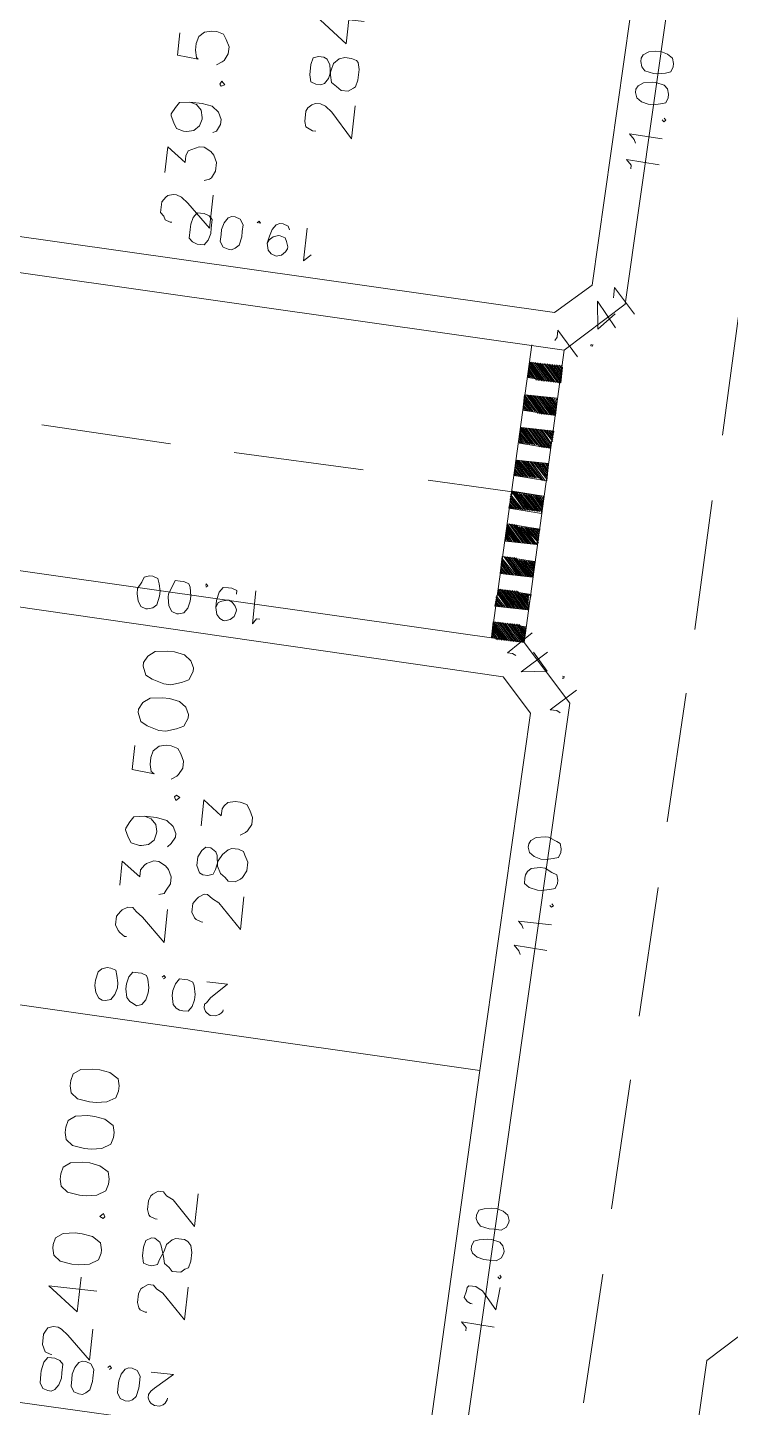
# Model space of a CAD drawing. Header units: metres. Extents: x -977055 to 805873, y -1033982 to 242021.
# Drawn here: x 2653.31 to 2674.87, y 827.98 to 870.24 of the extents above; entities that cross this region are included whole.
import ezdxf

# ---------------------------------------------------------------- set-up
doc = ezdxf.new("R2010")
doc.units = ezdxf.units.M
for name, color, linetype in [('PDF_0', 7, 'Continuous'), ('PDF_acera', 7, 'Continuous'), ('PDF_areas por lote', 7, 'Continuous'), ('PDF_COTAS', 7, 'Continuous'), ('PDF_linea de centro', 7, 'Continuous'), ('PDF_LOTES', 7, 'Continuous'), ('PDF_No. lotes', 7, 'Continuous'), ('PDF_PASO DE CEBRA', 7, 'Continuous')]:
    doc.layers.add(name, color=color, linetype=linetype)

# ---------------------------------------------------------------- blocks, each defined once
blk = doc.blocks.new('CALLE')
at = {"layer": 'PDF_0', "lineweight": 20}
blk.add_lwpolyline([(-141.656256, -207.785088), (-141.698592, -208.589472)], dxfattribs=at)
at = {"layer": 'PDF_acera', "lineweight": 9}
blk.add_lwpolyline([(-204.48288, -173.958624), (-141.910272, -176.075424), (-140.640192, -177.472512), (-141.698592, -208.589472), (-143.053344, -209.859552), (-199.952928, -207.912096, -0.35246139), (-202.61629, -205.604375)], format="xyb", dxfattribs=at)
blk.add_lwpolyline([(-75.188736, -210.83328), (-74.130336, -179.71632), (-75.400416, -178.361568), (-132.08832, -176.414112), (-133.443072, -177.684192), (-134.501472, -208.801152), (-133.231392, -210.155904), (-76.543488, -212.10336)], close=True, dxfattribs=at)
blk.add_lwpolyline([(-159.8184, -288.985536), (-157.320576, -216.294624), (-158.632992, -214.897536), (-189.707616, -213.839136), (-191.062368, -215.151552), (-193.517856, -286.868736)], dxfattribs=at)
at = {"layer": 'PDF_areas por lote', "lineweight": 9}
for points in [[(-160.199424, -198.9792), (-160.199424, -198.936864), (-160.157088, -198.809856), (-160.072416, -198.76752), (-159.987744, -198.725184), (-159.733728, -198.725184), (-159.649056, -198.76752), (-159.564384, -198.809856), (-159.522048, -198.936864), (-159.522048, -199.063872), (-159.564384, -199.148544), (-159.691392, -199.317888), (-160.24176, -199.910592), (-159.479712, -199.910592)], [(-158.54832, -199.910592), (-158.54832, -198.725184), (-159.098688, -199.487232), (-158.251968, -199.487232)], [(-132.427008, -198.936864), (-132.427008, -198.894528), (-132.384672, -198.76752), (-132.3, -198.725184), (-132.215328, -198.640512), (-131.961312, -198.640512), (-131.834304, -198.725184), (-131.791968, -198.76752), (-131.749632, -198.894528), (-131.749632, -198.9792), (-131.791968, -199.106208), (-131.918976, -199.275552), (-132.469344, -199.868256), (-131.66496, -199.868256)], [(-131.2416, -198.640512), (-130.60656, -198.640512), (-130.945248, -199.106208), (-130.775904, -199.106208), (-130.648896, -199.148544), (-130.60656, -199.233216), (-130.521888, -199.40256), (-130.521888, -199.529568), (-130.60656, -199.698912), (-130.691232, -199.783584), (-130.860576, -199.868256), (-131.072256, -199.868256), (-131.2416, -199.783584), (-131.283936, -199.741248), (-131.326272, -199.61424)], [(-129.463488, -199.063872), (-129.505824, -199.233216), (-129.632832, -199.360224), (-129.802176, -199.40256), (-129.844512, -199.40256), (-130.013856, -199.360224), (-130.140864, -199.233216), (-130.1832, -199.063872), (-130.1832, -198.9792), (-130.140864, -198.809856), (-130.013856, -198.725184), (-129.844512, -198.640512), (-129.802176, -198.640512), (-129.632832, -198.725184), (-129.505824, -198.809856), (-129.463488, -199.063872), (-129.463488, -199.360224), (-129.505824, -199.61424), (-129.632832, -199.783584), (-129.802176, -199.868256), (-129.929184, -199.868256), (-130.098528, -199.783584), (-130.140864, -199.698912)], [(-127.812384, -198.640512), (-128.362752, -198.640512), (-128.405088, -199.148544), (-128.362752, -199.106208), (-128.193408, -199.063872), (-128.024064, -199.063872), (-127.85472, -199.106208), (-127.727712, -199.233216), (-127.685376, -199.40256), (-127.685376, -199.529568), (-127.727712, -199.698912), (-127.85472, -199.783584), (-128.024064, -199.868256), (-128.193408, -199.868256), (-128.362752, -199.783584), (-128.405088, -199.741248), (-128.48976, -199.61424)], [(-149.86944, -199.698912), (-149.86944, -199.656576), (-149.784768, -199.529568), (-149.742432, -199.487232), (-149.615424, -199.40256), (-149.403744, -199.40256), (-149.276736, -199.487232), (-149.2344, -199.529568), (-149.149728, -199.656576), (-149.149728, -199.783584), (-149.2344, -199.868256), (-149.361408, -200.0376), (-149.911776, -200.630304), (-149.107392, -200.630304)], [(-148.641696, -199.40256), (-148.048992, -199.40256), (-148.38768, -199.868256), (-148.218336, -199.868256), (-148.091328, -199.952928), (-148.048992, -199.995264), (-147.96432, -200.164608), (-147.96432, -200.291616), (-148.048992, -200.46096), (-148.133664, -200.545632), (-148.303008, -200.630304), (-148.472352, -200.630304), (-148.641696, -200.545632), (-148.726368, -200.503296), (-148.768704, -200.376288)], [(-146.90592, -199.82592), (-146.948256, -199.995264), (-147.075264, -200.122272), (-147.244608, -200.164608), (-147.286944, -200.164608), (-147.456288, -200.122272), (-147.583296, -199.995264), (-147.625632, -199.82592), (-147.625632, -199.783584), (-147.583296, -199.571904), (-147.456288, -199.487232), (-147.286944, -199.40256), (-147.244608, -199.40256), (-147.075264, -199.487232), (-146.948256, -199.571904), (-146.90592, -199.82592), (-146.90592, -200.122272), (-146.948256, -200.376288), (-147.075264, -200.545632), (-147.244608, -200.630304), (-147.32928, -200.630304), (-147.498624, -200.545632), (-147.583296, -200.46096)], [(-145.21248, -199.40256), (-145.805184, -199.40256), (-145.84752, -199.952928), (-145.805184, -199.868256), (-145.63584, -199.82592), (-145.466496, -199.82592), (-145.297152, -199.868256), (-145.170144, -199.995264), (-145.127808, -200.164608), (-145.127808, -200.291616), (-145.170144, -200.46096), (-145.297152, -200.545632), (-145.466496, -200.630304), (-145.63584, -200.630304), (-145.805184, -200.545632), (-145.84752, -200.503296), (-145.932192, -200.376288)]]:
    blk.add_lwpolyline(points, dxfattribs=at)
for points in [[(-157.616928, -198.725184), (-157.786272, -198.76752), (-157.91328, -198.936864), (-157.955616, -199.233216), (-157.955616, -199.40256), (-157.91328, -199.656576), (-157.786272, -199.868256), (-157.616928, -199.910592), (-157.532256, -199.910592), (-157.362912, -199.868256), (-157.235904, -199.656576), (-157.193568, -199.40256), (-157.193568, -199.233216), (-157.235904, -198.936864), (-157.362912, -198.76752), (-157.532256, -198.725184)], [(-155.923488, -198.725184), (-156.092832, -198.76752), (-156.21984, -198.936864), (-156.262176, -199.233216), (-156.262176, -199.40256), (-156.21984, -199.656576), (-156.092832, -199.868256), (-155.923488, -199.910592), (-155.79648, -199.910592), (-155.627136, -199.868256), (-155.500128, -199.656576), (-155.457792, -199.40256), (-155.457792, -199.233216), (-155.500128, -198.936864), (-155.627136, -198.76752), (-155.79648, -198.725184)], [(-154.780416, -198.725184), (-154.94976, -198.76752), (-155.076768, -198.936864), (-155.119104, -199.233216), (-155.119104, -199.40256), (-155.076768, -199.656576), (-154.94976, -199.868256), (-154.780416, -199.910592), (-154.653408, -199.910592), (-154.484064, -199.868256), (-154.357056, -199.656576), (-154.31472, -199.40256), (-154.31472, -199.233216), (-154.357056, -198.936864), (-154.484064, -198.76752), (-154.653408, -198.725184)], [(-153.637344, -198.725184), (-153.806688, -198.76752), (-153.933696, -198.936864), (-153.976032, -199.233216), (-153.976032, -199.40256), (-153.933696, -199.656576), (-153.806688, -199.868256), (-153.637344, -199.910592), (-153.510336, -199.910592), (-153.340992, -199.868256), (-153.213984, -199.656576), (-153.171648, -199.40256), (-153.171648, -199.233216), (-153.213984, -198.936864), (-153.340992, -198.76752), (-153.510336, -198.725184)], [(-144.408096, -199.40256), (-144.619776, -199.487232), (-144.704448, -199.656576), (-144.78912, -199.952928), (-144.78912, -200.122272), (-144.704448, -200.376288), (-144.619776, -200.545632), (-144.408096, -200.630304), (-144.323424, -200.630304), (-144.15408, -200.545632), (-144.027072, -200.376288), (-143.984736, -200.122272), (-143.984736, -199.952928), (-144.027072, -199.656576), (-144.15408, -199.487232), (-144.323424, -199.40256)], [(-143.265024, -199.40256), (-143.476704, -199.487232), (-143.561376, -199.656576), (-143.646048, -199.952928), (-143.646048, -200.122272), (-143.561376, -200.376288), (-143.476704, -200.545632), (-143.265024, -200.630304), (-143.180352, -200.630304), (-143.011008, -200.545632), (-142.884, -200.376288), (-142.841664, -200.122272), (-142.841664, -199.952928), (-142.884, -199.656576), (-143.011008, -199.487232), (-143.180352, -199.40256)], [(-156.727872, -199.783584), (-156.770208, -199.868256), (-156.727872, -199.910592), (-156.6432, -199.868256)], [(-128.955456, -199.741248), (-128.997792, -199.783584), (-128.955456, -199.868256), (-128.870784, -199.783584)], [(-146.355552, -200.503296), (-146.440224, -200.545632), (-146.355552, -200.630304), (-146.313216, -200.545632)]]:
    blk.add_lwpolyline(points, close=True, dxfattribs=at)
at = {"layer": 'PDF_COTAS', "lineweight": 9}
for points in [[(-161.08848, -199.063872), (-161.046144, -199.148544), (-160.919136, -199.233216), (-160.749792, -199.275552), (-160.622784, -199.275552), (-160.411104, -199.275552), (-160.326432, -199.19088), (-160.284096, -199.063872), (-160.284096, -198.9792), (-160.284096, -198.894528), (-160.411104, -198.809856), (-160.622784, -198.76752), (-160.707456, -198.76752), (-160.919136, -198.76752), (-161.046144, -198.852192), (-161.08848, -198.9792)], [(-161.08848, -199.063872), (-161.046144, -199.148544), (-160.919136, -199.233216), (-160.749792, -199.275552), (-160.622784, -199.275552), (-160.411104, -199.275552), (-160.326432, -199.19088), (-160.284096, -199.063872), (-160.284096, -198.9792), (-160.284096, -198.894528), (-160.411104, -198.809856), (-160.622784, -198.76752), (-160.707456, -198.76752), (-160.919136, -198.76752), (-161.046144, -198.852192), (-161.08848, -198.9792)], [(-151.478208, -199.360224), (-151.435872, -199.487232), (-151.308864, -199.571904), (-151.13952, -199.61424), (-151.012512, -199.61424), (-150.843168, -199.571904), (-150.71616, -199.529568), (-150.673824, -199.40256), (-150.673824, -199.317888), (-150.71616, -199.19088), (-150.800832, -199.106208), (-151.012512, -199.063872), (-151.13952, -199.063872), (-151.308864, -199.106208), (-151.435872, -199.19088), (-151.478208, -199.275552)], [(-151.478208, -199.360224), (-151.435872, -199.487232), (-151.308864, -199.571904), (-151.13952, -199.61424), (-151.012512, -199.61424), (-150.843168, -199.571904), (-150.71616, -199.529568), (-150.673824, -199.40256), (-150.673824, -199.317888), (-150.71616, -199.19088), (-150.800832, -199.106208), (-151.012512, -199.063872), (-151.13952, -199.063872), (-151.308864, -199.106208), (-151.435872, -199.19088), (-151.478208, -199.275552)], [(-141.867936, -199.360224), (-141.8256, -199.487232), (-141.740928, -199.571904), (-141.529248, -199.61424), (-141.40224, -199.61424), (-141.232896, -199.571904), (-141.105888, -199.529568), (-141.063552, -199.40256), (-141.063552, -199.317888), (-141.105888, -199.19088), (-141.232896, -199.148544), (-141.40224, -199.063872), (-141.529248, -199.063872), (-141.698592, -199.106208), (-141.8256, -199.19088), (-141.867936, -199.317888)], [(-161.08848, -199.82592), (-161.046144, -199.910592), (-160.961472, -199.995264), (-160.749792, -200.0376), (-160.66512, -200.0376), (-160.45344, -200.0376), (-160.326432, -199.952928), (-160.284096, -199.82592), (-160.284096, -199.741248), (-160.326432, -199.656576), (-160.45344, -199.571904), (-160.622784, -199.529568), (-160.749792, -199.529568), (-160.919136, -199.529568), (-161.046144, -199.61424), (-161.08848, -199.741248)], [(-161.08848, -199.82592), (-161.046144, -199.910592), (-160.961472, -199.995264), (-160.749792, -200.0376), (-160.66512, -200.0376), (-160.45344, -200.0376), (-160.326432, -199.952928), (-160.284096, -199.82592), (-160.284096, -199.741248), (-160.326432, -199.656576), (-160.45344, -199.571904), (-160.622784, -199.529568), (-160.749792, -199.529568), (-160.919136, -199.529568), (-161.046144, -199.61424), (-161.08848, -199.741248)], [(-132.892704, -199.698912), (-132.892704, -199.783584), (-132.765696, -199.868256), (-132.596352, -199.910592), (-132.469344, -199.910592), (-132.257664, -199.910592), (-132.172992, -199.82592), (-132.130656, -199.698912), (-132.130656, -199.61424), (-132.130656, -199.529568), (-132.257664, -199.444896), (-132.427008, -199.40256), (-132.554016, -199.40256), (-132.765696, -199.40256), (-132.850368, -199.487232), (-132.892704, -199.61424)], [(-151.520544, -200.122272), (-151.478208, -200.24928), (-151.3512, -200.333952), (-151.181856, -200.376288), (-151.054848, -200.376288), (-150.843168, -200.333952), (-150.758496, -200.291616), (-150.71616, -200.164608), (-150.71616, -200.079936), (-150.71616, -199.952928), (-150.843168, -199.868256), (-151.012512, -199.82592), (-151.13952, -199.82592), (-151.3512, -199.868256), (-151.435872, -199.952928), (-151.478208, -200.0376)], [(-151.520544, -200.122272), (-151.478208, -200.24928), (-151.3512, -200.333952), (-151.181856, -200.376288), (-151.054848, -200.376288), (-150.843168, -200.333952), (-150.758496, -200.291616), (-150.71616, -200.164608), (-150.71616, -200.079936), (-150.71616, -199.952928), (-150.843168, -199.868256), (-151.012512, -199.82592), (-151.13952, -199.82592), (-151.3512, -199.868256), (-151.435872, -199.952928), (-151.478208, -200.0376)], [(-141.910272, -200.122272), (-141.867936, -200.24928), (-141.740928, -200.333952), (-141.571584, -200.376288), (-141.444576, -200.376288), (-141.232896, -200.333952), (-141.148224, -200.291616), (-141.105888, -200.164608), (-141.105888, -200.079936), (-141.105888, -199.952928), (-141.232896, -199.910592), (-141.444576, -199.82592), (-141.529248, -199.82592), (-141.740928, -199.868256), (-141.867936, -199.952928), (-141.910272, -200.079936)], [(-132.93504, -200.46096), (-132.892704, -200.545632), (-132.808032, -200.630304), (-132.596352, -200.67264), (-132.469344, -200.67264), (-132.3, -200.67264), (-132.172992, -200.587968), (-132.130656, -200.46096), (-132.130656, -200.376288), (-132.172992, -200.291616), (-132.3, -200.206944), (-132.469344, -200.164608), (-132.596352, -200.164608), (-132.765696, -200.164608), (-132.892704, -200.24928), (-132.93504, -200.376288)], [(-160.368768, -200.376288), (-160.326432, -200.418624), (-160.368768, -200.46096), (-160.411104, -200.418624), (-160.368768, -200.46096), (-160.326432, -200.418624)], [(-161.130816, -200.968992), (-161.08848, -201.053664), (-161.003808, -201.138336), (-160.792128, -201.180672), (-160.66512, -201.180672), (-160.495776, -201.180672), (-160.368768, -201.096), (-160.326432, -200.968992), (-160.326432, -200.88432), (-160.368768, -200.799648), (-160.495776, -200.714976), (-160.66512, -200.67264), (-160.792128, -200.67264), (-160.961472, -200.67264), (-161.08848, -200.757312), (-161.130816, -200.88432)], [(-161.130816, -200.968992), (-161.08848, -201.053664), (-161.003808, -201.138336), (-160.792128, -201.180672), (-160.66512, -201.180672), (-160.495776, -201.180672), (-160.368768, -201.096), (-160.326432, -200.968992), (-160.326432, -200.88432), (-160.368768, -200.799648), (-160.495776, -200.714976), (-160.66512, -200.67264), (-160.792128, -200.67264), (-160.961472, -200.67264), (-161.08848, -200.757312), (-161.130816, -200.88432)], [(-150.758496, -200.67264), (-150.71616, -200.714976), (-150.758496, -200.757312), (-150.800832, -200.714976), (-150.758496, -200.757312), (-150.71616, -200.714976)], [(-151.520544, -201.265344), (-151.520544, -201.392352), (-151.393536, -201.477024), (-151.224192, -201.51936), (-151.097184, -201.51936), (-150.885504, -201.477024), (-150.800832, -201.434688), (-150.758496, -201.30768), (-150.758496, -201.223008), (-150.758496, -201.096), (-150.885504, -201.011328), (-151.054848, -200.968992), (-151.181856, -200.968992), (-151.393536, -201.011328), (-151.478208, -201.096), (-151.520544, -201.180672)], [(-151.520544, -201.265344), (-151.520544, -201.392352), (-151.393536, -201.477024), (-151.224192, -201.51936), (-151.097184, -201.51936), (-150.885504, -201.477024), (-150.800832, -201.434688), (-150.758496, -201.30768), (-150.758496, -201.223008), (-150.758496, -201.096), (-150.885504, -201.011328), (-151.054848, -200.968992), (-151.181856, -200.968992), (-151.393536, -201.011328), (-151.478208, -201.096), (-151.520544, -201.180672)], [(-160.368768, -201.434688), (-160.368768, -201.985056), (-160.749792, -201.561696), (-160.834464, -201.477024), (-160.919136, -201.434688), (-161.003808, -201.434688), (-161.08848, -201.477024), (-161.130816, -201.51936), (-161.173152, -201.604032), (-161.173152, -201.73104), (-161.130816, -201.815712), (-161.08848, -201.858048), (-161.003808, -201.900384), (-160.961472, -201.900384), (-161.003808, -201.900384), (-161.08848, -201.858048), (-161.130816, -201.815712), (-161.173152, -201.73104), (-161.173152, -201.604032), (-161.130816, -201.51936), (-161.08848, -201.477024), (-161.003808, -201.434688), (-160.919136, -201.434688), (-160.834464, -201.477024), (-160.749792, -201.561696), (-160.368768, -201.985056)], [(-150.758496, -201.773376), (-150.758496, -202.281408), (-151.13952, -201.900384), (-151.266528, -201.815712), (-151.308864, -201.773376), (-151.393536, -201.773376), (-151.478208, -201.815712), (-151.520544, -201.858048), (-151.56288, -201.94272), (-151.56288, -202.069728), (-151.520544, -202.1544), (-151.478208, -202.196736), (-151.435872, -202.239072), (-151.393536, -202.239072), (-151.435872, -202.239072), (-151.478208, -202.196736), (-151.520544, -202.1544), (-151.56288, -202.069728), (-151.56288, -201.94272), (-151.520544, -201.858048), (-151.478208, -201.815712), (-151.393536, -201.773376), (-151.308864, -201.773376), (-151.266528, -201.815712), (-151.13952, -201.900384), (-150.758496, -202.281408)], [(-156.558528, -208.885824), (-156.6432, -208.92816), (-156.727872, -209.055168), (-156.770208, -209.224512), (-156.770208, -209.35152), (-156.770208, -209.520864), (-156.685536, -209.647872), (-156.558528, -209.690208), (-156.516192, -209.690208), (-156.389184, -209.647872), (-156.304512, -209.5632), (-156.262176, -209.35152), (-156.262176, -209.266848), (-156.304512, -209.055168), (-156.346848, -208.92816), (-156.473856, -208.885824)], [(-155.79648, -208.92816), (-155.881152, -208.970496), (-155.965824, -209.055168), (-156.00816, -209.266848), (-156.00816, -209.393856), (-156.00816, -209.5632), (-155.923488, -209.690208), (-155.79648, -209.732544), (-155.754144, -209.732544), (-155.627136, -209.690208), (-155.542464, -209.5632), (-155.500128, -209.393856), (-155.500128, -209.266848), (-155.542464, -209.097504), (-155.5848, -208.970496), (-155.711808, -208.92816)], [(-147.413952, -209.224512), (-147.54096, -209.224512), (-147.625632, -209.35152), (-147.667968, -209.5632), (-147.667968, -209.647872), (-147.625632, -209.859552), (-147.583296, -209.98656), (-147.456288, -210.028896), (-147.371616, -210.028896), (-147.244608, -209.98656), (-147.202272, -209.859552), (-147.1176, -209.690208), (-147.1176, -209.5632), (-147.159936, -209.35152), (-147.244608, -209.266848), (-147.32928, -209.224512)], [(-146.651904, -209.224512), (-146.778912, -209.266848), (-146.863584, -209.393856), (-146.90592, -209.5632), (-146.90592, -209.690208), (-146.863584, -209.859552), (-146.821248, -209.98656), (-146.69424, -210.028896), (-146.609568, -210.028896), (-146.48256, -209.98656), (-146.440224, -209.901888), (-146.355552, -209.690208), (-146.355552, -209.605536), (-146.397888, -209.393856), (-146.48256, -209.266848), (-146.567232, -209.224512)], [(-128.0664, -209.859552), (-128.193408, -209.901888), (-128.27808, -210.028896), (-128.320416, -210.19824), (-128.320416, -210.325248), (-128.27808, -210.494592), (-128.235744, -210.6216), (-128.108736, -210.663936), (-128.024064, -210.663936), (-127.897056, -210.6216), (-127.812384, -210.536928), (-127.770048, -210.325248), (-127.770048, -210.240576), (-127.812384, -210.028896), (-127.897056, -209.901888), (-127.981728, -209.859552)], [(-127.304352, -209.901888), (-127.43136, -209.944224), (-127.516032, -210.028896), (-127.558368, -210.240576), (-127.558368, -210.325248), (-127.516032, -210.536928), (-127.473696, -210.663936), (-127.346688, -210.706272), (-127.262016, -210.706272), (-127.135008, -210.663936), (-127.050336, -210.536928), (-127.008, -210.367584), (-127.008, -210.240576), (-127.050336, -210.071232), (-127.135008, -209.944224), (-127.21968, -209.901888)]]:
    blk.add_lwpolyline(points, close=True, dxfattribs=at)
for points in [[(-141.19056, -200.714976), (-141.148224, -200.757312), (-141.105888, -200.714976), (-141.148224, -200.714976)], [(-141.656256, -201.011328), (-141.529248, -201.053664), (-141.486912, -201.138336), (-141.444576, -201.265344), (-141.444576, -201.30768), (-141.486912, -201.392352), (-141.571584, -201.477024), (-141.656256, -201.51936), (-141.698592, -201.51936), (-141.8256, -201.477024), (-141.910272, -201.392352), (-141.952608, -201.265344), (-141.952608, -201.223008), (-141.910272, -201.138336), (-141.8256, -201.053664), (-141.656256, -201.011328), (-141.486912, -201.011328), (-141.275232, -201.053664), (-141.148224, -201.138336), (-141.148224, -201.265344), (-141.148224, -201.350016), (-141.19056, -201.477024), (-141.275232, -201.477024)], [(-132.215328, -201.053664), (-132.215328, -201.096), (-132.172992, -201.053664), (-132.215328, -201.011328)], [(-132.681024, -201.30768), (-132.596352, -201.350016), (-132.51168, -201.434688), (-132.469344, -201.561696), (-132.469344, -201.604032), (-132.51168, -201.73104), (-132.596352, -201.773376), (-132.72336, -201.815712), (-132.765696, -201.815712), (-132.850368, -201.773376), (-132.93504, -201.688704), (-132.977376, -201.561696), (-132.93504, -201.434688), (-132.850368, -201.350016), (-132.681024, -201.30768), (-132.51168, -201.350016), (-132.342336, -201.392352), (-132.215328, -201.477024), (-132.172992, -201.561696), (-132.172992, -201.646368), (-132.215328, -201.773376), (-132.3, -201.815712)], [(-141.8256, -202.112064), (-141.8256, -202.027392), (-141.952608, -201.94272), (-141.148224, -201.94272)], [(-132.850368, -202.408416), (-132.892704, -202.36608), (-133.019712, -202.239072), (-132.215328, -202.239072)], [(-142.03728, -208.420128), (-141.994944, -208.335456), (-141.994944, -208.208448), (-141.444576, -208.758816)], [(-141.867936, -209.182176), (-142.418304, -208.589472), (-142.333632, -209.224512), (-141.910272, -208.843488)], [(-134.289792, -208.547136), (-134.20512, -208.589472), (-134.035776, -208.589472), (-134.62848, -209.13984)], [(-158.54832, -208.970496), (-158.463648, -208.970496), (-158.33664, -208.843488), (-158.378976, -209.647872)], [(-157.870944, -209.055168), (-157.870944, -209.012832), (-157.828608, -208.92816), (-157.786272, -208.885824), (-157.743936, -208.843488), (-157.574592, -208.885824), (-157.48992, -208.885824), (-157.447584, -208.92816), (-157.447584, -209.012832), (-157.447584, -209.097504), (-157.48992, -209.182176), (-157.532256, -209.266848), (-157.955616, -209.647872), (-157.405248, -209.690208)], [(-149.276736, -209.309184), (-149.192064, -209.266848), (-149.065056, -209.13984), (-149.107392, -209.944224)], [(-148.641696, -209.309184), (-148.557024, -209.266848), (-148.472352, -209.182176), (-148.472352, -209.98656)], [(-157.151232, -209.605536), (-157.193568, -209.647872), (-157.151232, -209.690208), (-157.108896, -209.647872)], [(-143.30736, -209.647872), (-143.265024, -209.5632), (-143.265024, -209.393856), (-142.714656, -209.98656)], [(-142.46064, -209.605536), (-142.46064, -209.647872), (-142.418304, -209.647872), (-142.418304, -209.605536)], [(-134.289792, -209.436192), (-134.332128, -209.436192), (-134.332128, -209.478528), (-134.289792, -209.478528)], [(-133.824096, -209.98656), (-133.231392, -209.478528), (-133.908768, -209.5632), (-133.485408, -209.944224)], [(-148.006656, -209.901888), (-148.048992, -209.944224), (-148.006656, -209.98656), (-147.96432, -209.944224)], [(-133.104384, -209.859552), (-133.019712, -209.859552), (-132.850368, -209.859552), (-133.443072, -210.40992)], [(-129.929184, -209.944224), (-129.844512, -209.944224), (-129.717504, -209.817216), (-129.75984, -210.6216)], [(-129.294144, -209.98656), (-129.209472, -209.944224), (-129.082464, -209.817216), (-129.1248, -210.6216)], [(-128.659104, -210.579264), (-128.70144, -210.6216), (-128.659104, -210.663936), (-128.616768, -210.6216)]]:
    blk.add_lwpolyline(points, dxfattribs=at)
at = {"layer": 'PDF_linea de centro', "lineweight": 9}
for points in [[(-137.676672, -196.312032), (-137.80368, -199.487232)], [(-137.846016, -201.053664), (-137.930688, -204.228864)], [(-138.01536, -205.837632), (-138.100032, -208.674144)], [(-159.987744, -212.018688), (-156.812544, -212.145696)], [(-155.203776, -212.188032), (-152.028576, -212.31504)], [(-150.462144, -212.357376), (-147.286944, -212.484384)], [(-145.678176, -212.52672), (-142.502976, -212.653728)], [(-140.936544, -212.696064), (-137.761344, -212.780736)], [(-136.152576, -212.865408), (-132.977376, -212.95008)]]:
    blk.add_lwpolyline(points, dxfattribs=at)
at = {"layer": 'PDF_LOTES', "lineweight": 20}
for points in [[(-171.376128, -207.996768), (-161.765856, -208.335456), (-161.257824, -192.332448), (-170.82576, -191.99376)], [(-161.765856, -208.335456), (-152.19792, -208.631808), (-151.647552, -192.671136), (-161.257824, -192.332448)], [(-152.19792, -208.631808), (-143.392032, -208.92816), (-142.587648, -208.166112), (-142.03728, -192.967488), (-151.647552, -192.671136)], [(-132.850368, -209.309184), (-124.04448, -209.605536), (-123.494112, -193.602528), (-133.104384, -193.306176), (-133.612416, -208.462464)]]:
    blk.add_lwpolyline(points, close=True, dxfattribs=at)
at = {"layer": 'PDF_No. lotes', "lineweight": 20}
for points in [[(-158.929344, -201.180672), (-158.929344, -201.138336), (-158.887008, -201.011328), (-158.844672, -200.968992), (-158.717664, -200.926656), (-158.505984, -200.926656), (-158.378976, -200.968992), (-158.33664, -201.011328), (-158.251968, -201.138336), (-158.251968, -201.265344), (-158.33664, -201.350016), (-158.421312, -201.51936), (-159.014016, -202.112064), (-158.209632, -202.112064)], [(-156.6432, -201.180672), (-156.6432, -201.138336), (-156.600864, -201.011328), (-156.558528, -200.968992), (-156.43152, -200.926656), (-156.21984, -200.926656), (-156.092832, -200.968992), (-156.050496, -201.011328), (-155.965824, -201.138336), (-155.965824, -201.265344), (-156.050496, -201.350016), (-156.135168, -201.51936), (-156.727872, -202.112064), (-155.923488, -202.112064)], [(-149.319072, -201.51936), (-149.319072, -201.477024), (-149.276736, -201.350016), (-149.2344, -201.30768), (-149.107392, -201.223008), (-148.895712, -201.223008), (-148.768704, -201.30768), (-148.726368, -201.350016), (-148.641696, -201.477024), (-148.641696, -201.561696), (-148.726368, -201.688704), (-148.81104, -201.858048), (-149.403744, -202.450752), (-148.59936, -202.450752)], [(-146.990592, -201.223008), (-146.355552, -201.223008), (-146.69424, -201.688704), (-146.524896, -201.688704), (-146.440224, -201.73104), (-146.355552, -201.815712), (-146.313216, -201.985056), (-146.313216, -202.112064), (-146.355552, -202.281408), (-146.48256, -202.36608), (-146.651904, -202.450752), (-146.821248, -202.450752), (-146.990592, -202.36608), (-147.032928, -202.323744), (-147.1176, -202.196736)], [(-129.844512, -202.196736), (-129.844512, -202.112064), (-129.802176, -202.027392), (-129.75984, -201.94272), (-129.632832, -201.900384), (-129.378816, -201.900384), (-129.294144, -201.94272), (-129.209472, -202.027392), (-129.167136, -202.112064), (-129.167136, -202.239072), (-129.209472, -202.36608), (-129.33648, -202.535424), (-129.929184, -203.085792), (-129.1248, -203.085792)], [(-127.050336, -203.085792), (-127.050336, -201.900384), (-127.64304, -202.704768), (-126.753984, -202.704768)]]:
    blk.add_lwpolyline(points, dxfattribs=at)
for points in [[(-157.574592, -200.926656), (-157.743936, -200.968992), (-157.786272, -201.096), (-157.786272, -201.180672), (-157.743936, -201.30768), (-157.616928, -201.350016), (-157.405248, -201.434688), (-157.235904, -201.477024), (-157.108896, -201.604032), (-157.06656, -201.688704), (-157.06656, -201.900384), (-157.108896, -201.985056), (-157.193568, -202.069728), (-157.362912, -202.112064), (-157.574592, -202.112064), (-157.743936, -202.069728), (-157.786272, -201.985056), (-157.870944, -201.900384), (-157.870944, -201.688704), (-157.786272, -201.604032), (-157.7016, -201.477024), (-157.532256, -201.434688), (-157.27824, -201.350016), (-157.193568, -201.30768), (-157.108896, -201.180672), (-157.108896, -201.096), (-157.193568, -200.968992), (-157.362912, -200.926656)], [(-147.96432, -201.223008), (-148.133664, -201.30768), (-148.176, -201.392352), (-148.176, -201.51936), (-148.133664, -201.646368), (-148.006656, -201.688704), (-147.794976, -201.73104), (-147.625632, -201.815712), (-147.498624, -201.94272), (-147.456288, -202.027392), (-147.456288, -202.196736), (-147.498624, -202.323744), (-147.583296, -202.36608), (-147.75264, -202.450752), (-147.96432, -202.450752), (-148.133664, -202.36608), (-148.176, -202.323744), (-148.260672, -202.196736), (-148.260672, -202.027392), (-148.176, -201.94272), (-148.091328, -201.815712), (-147.921984, -201.73104), (-147.667968, -201.688704), (-147.583296, -201.646368), (-147.498624, -201.51936), (-147.498624, -201.392352), (-147.583296, -201.30768), (-147.75264, -201.223008)], [(-128.48976, -201.900384), (-128.659104, -201.94272), (-128.70144, -202.069728), (-128.70144, -202.196736), (-128.659104, -202.281408), (-128.532096, -202.36608), (-128.320416, -202.408416), (-128.151072, -202.450752), (-128.024064, -202.57776), (-127.981728, -202.704768), (-127.981728, -202.874112), (-128.024064, -203.00112), (-128.0664, -203.043456), (-128.235744, -203.085792), (-128.48976, -203.085792), (-128.659104, -203.043456), (-128.70144, -203.00112), (-128.786112, -202.874112), (-128.786112, -202.704768), (-128.70144, -202.57776), (-128.616768, -202.450752), (-128.447424, -202.408416), (-128.193408, -202.36608), (-128.0664, -202.281408), (-128.024064, -202.196736), (-128.024064, -202.069728), (-128.0664, -201.94272), (-128.235744, -201.900384)]]:
    blk.add_lwpolyline(points, close=True, dxfattribs=at)
at = {"layer": 'PDF_PASO DE CEBRA', "lineweight": 9}
for points in [[(-141.698592, -207.912096), (-141.529248, -207.785088), (-141.698592, -207.912096)], [(-141.698592, -207.954432), (-141.486912, -207.785088)], [(-141.698592, -207.996768), (-141.444576, -207.785088)], [(-141.698592, -208.039104), (-141.40224, -207.785088)], [(-141.698592, -208.08144), (-141.359904, -207.785088)], [(-141.698592, -208.123776), (-141.317568, -207.785088), (-141.698592, -208.166112), (-141.275232, -207.785088)], [(-141.698592, -208.208448), (-141.275232, -207.827424)], [(-141.698592, -208.250784), (-141.275232, -207.86976)], [(-141.698592, -208.29312), (-141.275232, -207.912096)], [(-141.698592, -208.335456), (-141.275232, -207.954432)], [(-141.698592, -208.377792), (-141.275232, -207.996768), (-141.698592, -208.377792)], [(-141.656256, -207.785088), (-134.459136, -207.996768)], [(-141.656256, -207.827424), (-141.61392, -207.785088)], [(-141.656256, -207.86976), (-141.571584, -207.785088)], [(-140.894208, -207.827424), (-140.851872, -207.785088)], [(-140.809536, -207.785088), (-140.894208, -207.86976), (-140.7672, -207.785088), (-140.894208, -207.912096)], [(-140.894208, -207.954432), (-140.724864, -207.785088)], [(-140.894208, -207.996768), (-140.682528, -207.785088)], [(-140.894208, -208.039104), (-140.640192, -207.785088)], [(-140.597856, -207.827424), (-140.894208, -208.08144), (-140.55552, -207.827424)], [(-140.894208, -208.123776), (-140.513184, -207.827424), (-140.894208, -208.166112)], [(-140.894208, -208.208448), (-140.470848, -207.827424)], [(-140.894208, -208.250784), (-140.470848, -207.86976)], [(-140.894208, -208.29312), (-140.470848, -207.912096), (-140.894208, -208.335456), (-140.470848, -207.954432)], [(-140.894208, -208.377792), (-140.470848, -207.996768)], [(-140.089824, -207.827424), (-140.047488, -207.827424)], [(-140.089824, -207.86976), (-140.005152, -207.827424), (-140.089824, -207.912096)], [(-140.089824, -207.954432), (-139.962816, -207.827424)], [(-140.089824, -207.996768), (-139.92048, -207.827424)], [(-139.878144, -207.827424), (-140.089824, -208.039104), (-139.835808, -207.827424)], [(-140.089824, -208.08144), (-139.793472, -207.827424)], [(-140.089824, -208.123776), (-139.751136, -207.827424), (-140.089824, -208.166112)], [(-140.089824, -208.208448), (-139.7088, -207.827424)], [(-140.089824, -208.250784), (-139.666464, -207.86976), (-140.089824, -208.29312), (-139.666464, -207.912096)], [(-140.089824, -208.335456), (-139.666464, -207.954432)], [(-140.089824, -208.377792), (-139.666464, -207.996768)], [(-139.28544, -207.86976), (-139.243104, -207.86976)], [(-139.28544, -207.912096), (-139.200768, -207.86976), (-139.28544, -207.954432)], [(-139.158432, -207.86976), (-139.28544, -207.996768), (-139.116096, -207.86976)], [(-139.28544, -208.039104), (-139.07376, -207.86976)], [(-139.28544, -208.08144), (-139.031424, -207.86976)], [(-139.28544, -208.123776), (-138.989088, -207.86976), (-139.28544, -208.166112)], [(-138.946752, -207.86976), (-139.28544, -208.208448), (-138.904416, -207.86976)], [(-139.28544, -208.250784), (-138.86208, -207.86976)], [(-139.28544, -208.29312), (-138.86208, -207.912096)], [(-139.28544, -208.335456), (-138.86208, -207.954432)], [(-139.28544, -208.377792), (-138.86208, -207.996768)], [(-138.481056, -207.912096), (-138.43872, -207.86976), (-138.481056, -207.912096)], [(-138.481056, -207.954432), (-138.396384, -207.86976)], [(-138.481056, -207.996768), (-138.354048, -207.86976)], [(-138.481056, -208.039104), (-138.311712, -207.86976)], [(-138.481056, -208.08144), (-138.269376, -207.86976)], [(-138.481056, -208.123776), (-138.22704, -207.86976), (-138.481056, -208.166112), (-138.184704, -207.86976)], [(-138.481056, -208.208448), (-138.142368, -207.86976)], [(-138.481056, -208.250784), (-138.100032, -207.912096)], [(-138.481056, -208.29312), (-138.057696, -207.912096)], [(-138.481056, -208.335456), (-138.057696, -207.954432)], [(-138.481056, -208.377792), (-138.057696, -207.996768)], [(-138.100032, -207.996768), (-138.481056, -208.420128), (-138.100032, -208.039104)], [(-137.676672, -207.912096), (-137.676672, -207.912096)], [(-137.676672, -207.954432), (-137.634336, -207.912096)], [(-137.676672, -207.996768), (-137.592, -207.912096)], [(-137.676672, -208.039104), (-137.549664, -207.912096)], [(-137.676672, -208.08144), (-137.507328, -207.912096)], [(-137.464992, -207.912096), (-137.676672, -208.123776), (-137.422656, -207.912096), (-137.676672, -208.166112)], [(-137.676672, -208.208448), (-137.38032, -207.912096)], [(-137.676672, -208.250784), (-137.337984, -207.912096)], [(-137.676672, -208.29312), (-137.295648, -207.912096), (-137.676672, -208.335456), (-137.295648, -207.954432)], [(-137.676672, -208.377792), (-137.295648, -207.996768)], [(-136.872288, -207.954432), (-136.872288, -207.954432)], [(-136.872288, -207.996768), (-136.829952, -207.954432)], [(-136.787616, -207.954432), (-136.872288, -208.039104), (-136.74528, -207.954432)], [(-136.872288, -208.08144), (-136.702944, -207.954432)], [(-136.872288, -208.123776), (-136.660608, -207.954432), (-136.872288, -208.166112)], [(-136.872288, -208.208448), (-136.618272, -207.954432)], [(-136.872288, -208.250784), (-136.575936, -207.954432)], [(-136.5336, -207.954432), (-136.872288, -208.29312), (-136.491264, -207.954432), (-136.872288, -208.335456)], [(-136.872288, -208.377792), (-136.491264, -207.996768)], [(-136.11024, -208.335456), (-135.68688, -207.954432)], [(-136.11024, -208.377792), (-135.68688, -207.996768)], [(-136.067904, -207.954432), (-136.067904, -207.996768), (-136.025568, -207.954432)], [(-136.067904, -208.039104), (-135.983232, -207.954432)], [(-136.067904, -208.08144), (-135.940896, -207.954432)], [(-136.067904, -208.123776), (-135.89856, -207.954432), (-136.067904, -208.166112)], [(-135.856224, -207.954432), (-136.067904, -208.208448), (-135.813888, -207.954432)], [(-136.067904, -208.250784), (-135.771552, -207.954432)], [(-136.067904, -208.29312), (-135.729216, -207.954432)], [(-135.305856, -208.208448), (-135.05184, -207.996768)], [(-135.305856, -208.250784), (-135.009504, -207.996768)], [(-135.305856, -208.29312), (-134.967168, -207.996768)], [(-135.305856, -208.335456), (-134.924832, -207.996768)], [(-135.305856, -208.377792), (-134.882496, -207.996768), (-135.305856, -208.420128), (-134.882496, -208.039104)], [(-135.26352, -207.996768), (-135.26352, -207.996768)], [(-135.26352, -208.039104), (-135.221184, -207.996768)], [(-135.26352, -208.08144), (-135.178848, -207.996768)], [(-135.26352, -208.123776), (-135.136512, -207.996768), (-135.26352, -208.166112), (-135.094176, -207.996768)], [(-141.698592, -208.420128), (-141.275232, -208.039104)], [(-141.698592, -208.462464), (-141.275232, -208.08144)], [(-141.698592, -208.5048), (-141.275232, -208.123776)], [(-141.698592, -208.547136), (-141.275232, -208.166112)], [(-141.656256, -208.589472), (-141.275232, -208.208448), (-141.698592, -208.589472), (-134.501472, -208.801152)], [(-141.61392, -208.589472), (-141.275232, -208.250784)], [(-141.571584, -208.589472), (-141.275232, -208.29312)], [(-141.275232, -208.335456), (-141.529248, -208.589472), (-141.275232, -208.377792)], [(-140.894208, -208.420128), (-140.470848, -208.039104)], [(-140.894208, -208.462464), (-140.470848, -208.08144)], [(-140.894208, -208.5048), (-140.470848, -208.123776)], [(-140.894208, -208.547136), (-140.470848, -208.166112), (-140.894208, -208.589472), (-140.470848, -208.208448)], [(-140.851872, -208.589472), (-140.470848, -208.250784)], [(-140.809536, -208.589472), (-140.470848, -208.29312)], [(-140.513184, -208.335456), (-140.7672, -208.589472), (-140.513184, -208.377792), (-140.724864, -208.589472)], [(-140.089824, -208.420128), (-139.666464, -208.039104)], [(-140.089824, -208.462464), (-139.666464, -208.08144), (-140.089824, -208.5048), (-139.666464, -208.123776)], [(-140.089824, -208.547136), (-139.666464, -208.166112)], [(-140.089824, -208.589472), (-139.7088, -208.208448)], [(-140.089824, -208.631808), (-139.7088, -208.250784)], [(-140.047488, -208.631808), (-139.7088, -208.29312)], [(-140.005152, -208.631808), (-139.7088, -208.335456), (-140.005152, -208.631808)], [(-139.28544, -208.420128), (-138.86208, -208.039104), (-139.28544, -208.462464), (-138.86208, -208.08144)], [(-139.28544, -208.5048), (-138.904416, -208.123776)], [(-139.28544, -208.547136), (-138.904416, -208.166112)], [(-139.28544, -208.589472), (-138.904416, -208.208448)], [(-138.904416, -208.250784), (-139.28544, -208.631808), (-138.904416, -208.29312), (-139.243104, -208.674144), (-138.904416, -208.335456)], [(-138.481056, -208.462464), (-138.100032, -208.08144)], [(-138.481056, -208.5048), (-138.100032, -208.123776)], [(-138.481056, -208.547136), (-138.100032, -208.166112)], [(-138.481056, -208.589472), (-138.100032, -208.208448), (-138.481056, -208.631808), (-138.100032, -208.250784)], [(-138.481056, -208.674144), (-138.100032, -208.29312)], [(-138.100032, -208.335456), (-138.43872, -208.674144), (-138.100032, -208.377792)], [(-137.676672, -208.547136), (-137.295648, -208.166112), (-137.719008, -208.589472), (-137.295648, -208.208448)], [(-137.719008, -208.631808), (-137.295648, -208.250784)], [(-137.719008, -208.674144), (-137.295648, -208.29312)], [(-137.676672, -208.420128), (-137.295648, -208.039104)], [(-137.676672, -208.462464), (-137.295648, -208.08144)], [(-137.676672, -208.5048), (-137.295648, -208.123776)], [(-137.295648, -208.335456), (-137.676672, -208.71648), (-137.295648, -208.377792)], [(-136.914624, -208.462464), (-136.491264, -208.08144)], [(-136.914624, -208.5048), (-136.491264, -208.123776), (-136.914624, -208.5048)], [(-136.914624, -208.547136), (-136.491264, -208.166112)], [(-136.914624, -208.589472), (-136.491264, -208.208448)], [(-136.914624, -208.631808), (-136.491264, -208.250784)], [(-136.914624, -208.674144), (-136.491264, -208.29312)], [(-136.914624, -208.71648), (-136.491264, -208.335456), (-136.914624, -208.71648)], [(-136.872288, -208.420128), (-136.491264, -208.039104)], [(-136.11024, -208.420128), (-135.68688, -208.039104), (-136.11024, -208.462464), (-135.68688, -208.08144)], [(-136.11024, -208.5048), (-135.68688, -208.123776)], [(-136.11024, -208.547136), (-135.68688, -208.166112)], [(-136.11024, -208.589472), (-135.68688, -208.208448)], [(-136.11024, -208.631808), (-135.68688, -208.250784)], [(-136.11024, -208.674144), (-135.68688, -208.29312), (-136.11024, -208.71648), (-135.68688, -208.335456)], [(-135.305856, -208.462464), (-134.882496, -208.08144)], [(-135.305856, -208.5048), (-134.882496, -208.123776)], [(-135.305856, -208.547136), (-134.882496, -208.166112)], [(-135.305856, -208.589472), (-134.882496, -208.208448), (-135.305856, -208.631808), (-134.882496, -208.250784)], [(-135.305856, -208.674144), (-134.882496, -208.29312)], [(-135.305856, -208.71648), (-134.882496, -208.335456)], [(-141.486912, -208.589472), (-141.275232, -208.420128)], [(-141.444576, -208.589472), (-141.317568, -208.462464), (-141.40224, -208.589472)], [(-141.359904, -208.589472), (-141.317568, -208.5048)], [(-141.317568, -208.589472), (-141.317568, -208.547136)], [(-140.682528, -208.589472), (-140.513184, -208.420128)], [(-140.640192, -208.589472), (-140.513184, -208.462464)], [(-140.597856, -208.589472), (-140.513184, -208.5048)], [(-140.513184, -208.547136), (-140.55552, -208.589472), (-140.513184, -208.589472)], [(-139.962816, -208.631808), (-139.7088, -208.377792)], [(-139.92048, -208.631808), (-139.7088, -208.420128)], [(-139.878144, -208.631808), (-139.7088, -208.462464)], [(-139.835808, -208.631808), (-139.7088, -208.5048)], [(-139.793472, -208.631808), (-139.7088, -208.547136)], [(-139.751136, -208.631808), (-139.7088, -208.589472), (-139.751136, -208.631808)], [(-139.200768, -208.674144), (-138.904416, -208.377792)], [(-139.158432, -208.674144), (-138.904416, -208.420128)], [(-139.116096, -208.674144), (-138.904416, -208.462464)], [(-139.07376, -208.674144), (-138.904416, -208.5048), (-139.031424, -208.674144)], [(-138.904416, -208.547136), (-138.989088, -208.674144), (-138.904416, -208.589472)], [(-138.946752, -208.674144), (-138.904416, -208.631808)], [(-138.396384, -208.674144), (-138.100032, -208.420128)], [(-138.354048, -208.674144), (-138.100032, -208.462464), (-138.311712, -208.674144)], [(-138.269376, -208.674144), (-138.100032, -208.5048)], [(-138.100032, -208.547136), (-138.22704, -208.674144), (-138.100032, -208.589472)], [(-138.184704, -208.674144), (-138.100032, -208.631808)], [(-138.142368, -208.674144), (-138.100032, -208.674144)], [(-137.634336, -208.71648), (-137.295648, -208.420128), (-137.592, -208.71648)], [(-137.549664, -208.71648), (-137.295648, -208.462464)], [(-137.507328, -208.71648), (-137.295648, -208.5048)], [(-137.295648, -208.547136), (-137.464992, -208.71648), (-137.295648, -208.589472)], [(-137.422656, -208.71648), (-137.295648, -208.631808), (-137.38032, -208.71648)], [(-137.337984, -208.71648), (-137.295648, -208.674144)], [(-136.872288, -208.71648), (-136.491264, -208.377792)], [(-136.829952, -208.71648), (-136.491264, -208.420128)], [(-136.787616, -208.71648), (-136.491264, -208.462464)], [(-136.74528, -208.758816), (-136.491264, -208.5048)], [(-136.702944, -208.758816), (-136.491264, -208.547136)], [(-136.660608, -208.758816), (-136.491264, -208.589472), (-136.660608, -208.758816)], [(-136.618272, -208.758816), (-136.491264, -208.631808)], [(-136.575936, -208.758816), (-136.491264, -208.674144)], [(-136.11024, -208.758816), (-135.68688, -208.377792)], [(-136.067904, -208.758816), (-135.68688, -208.420128)], [(-136.025568, -208.758816), (-135.68688, -208.462464)], [(-135.983232, -208.758816), (-135.68688, -208.5048), (-135.940896, -208.758816)], [(-135.68688, -208.547136), (-135.89856, -208.758816), (-135.68688, -208.589472)], [(-135.856224, -208.758816), (-135.68688, -208.631808)], [(-135.813888, -208.758816), (-135.68688, -208.674144)], [(-135.305856, -208.758816), (-134.882496, -208.377792)], [(-135.305856, -208.801152), (-134.882496, -208.420128)], [(-135.26352, -208.801152), (-134.882496, -208.462464), (-135.221184, -208.801152)], [(-135.178848, -208.801152), (-134.882496, -208.5048)], [(-134.882496, -208.547136), (-135.136512, -208.801152), (-134.882496, -208.589472)], [(-135.094176, -208.801152), (-134.882496, -208.631808)], [(-135.05184, -208.801152), (-134.882496, -208.674144)], [(-136.5336, -208.758816), (-136.491264, -208.71648)], [(-135.771552, -208.758816), (-135.68688, -208.71648)], [(-135.729216, -208.758816), (-135.68688, -208.758816)], [(-135.009504, -208.801152), (-134.882496, -208.71648), (-134.967168, -208.801152)], [(-134.924832, -208.801152), (-134.882496, -208.758816)]]:
    blk.add_lwpolyline(points, dxfattribs=at)
for points in [[(-141.698592, -208.589472), (-141.317568, -208.589472), (-141.275232, -207.785088), (-141.656256, -207.785088)], [(-140.894208, -208.589472), (-140.513184, -208.631808), (-140.470848, -207.827424), (-140.894208, -207.785088)], [(-140.089824, -208.631808), (-139.7088, -208.631808), (-139.666464, -207.827424), (-140.089824, -207.827424)], [(-139.28544, -208.631808), (-138.904416, -208.674144), (-138.86208, -207.86976), (-139.28544, -207.86976)], [(-138.523392, -208.674144), (-138.100032, -208.674144), (-138.057696, -207.912096), (-138.481056, -207.86976)], [(-137.719008, -208.71648), (-137.295648, -208.71648), (-137.295648, -207.912096), (-137.676672, -207.912096)], [(-136.914624, -208.71648), (-136.491264, -208.758816), (-136.491264, -207.954432), (-136.872288, -207.954432)], [(-136.11024, -208.758816), (-135.68688, -208.758816), (-135.68688, -207.954432), (-136.067904, -207.954432)], [(-135.305856, -208.801152), (-134.924832, -208.801152), (-134.882496, -207.996768), (-135.26352, -207.996768)]]:
    blk.add_lwpolyline(points, close=True, dxfattribs=at)

msp = doc.modelspace()

# ---------------------------------------------------------------- block references
at = {"xscale": 1.255773352820658, "yscale": 1.255773352820658, "zscale": 1.255773352820658, "rotation": 83.85573648860341}
msp.add_blockref('CALLE', (2427.15058, 1056.36283, 1015.371), dxfattribs=at)

doc.saveas('drawing.dxf')
